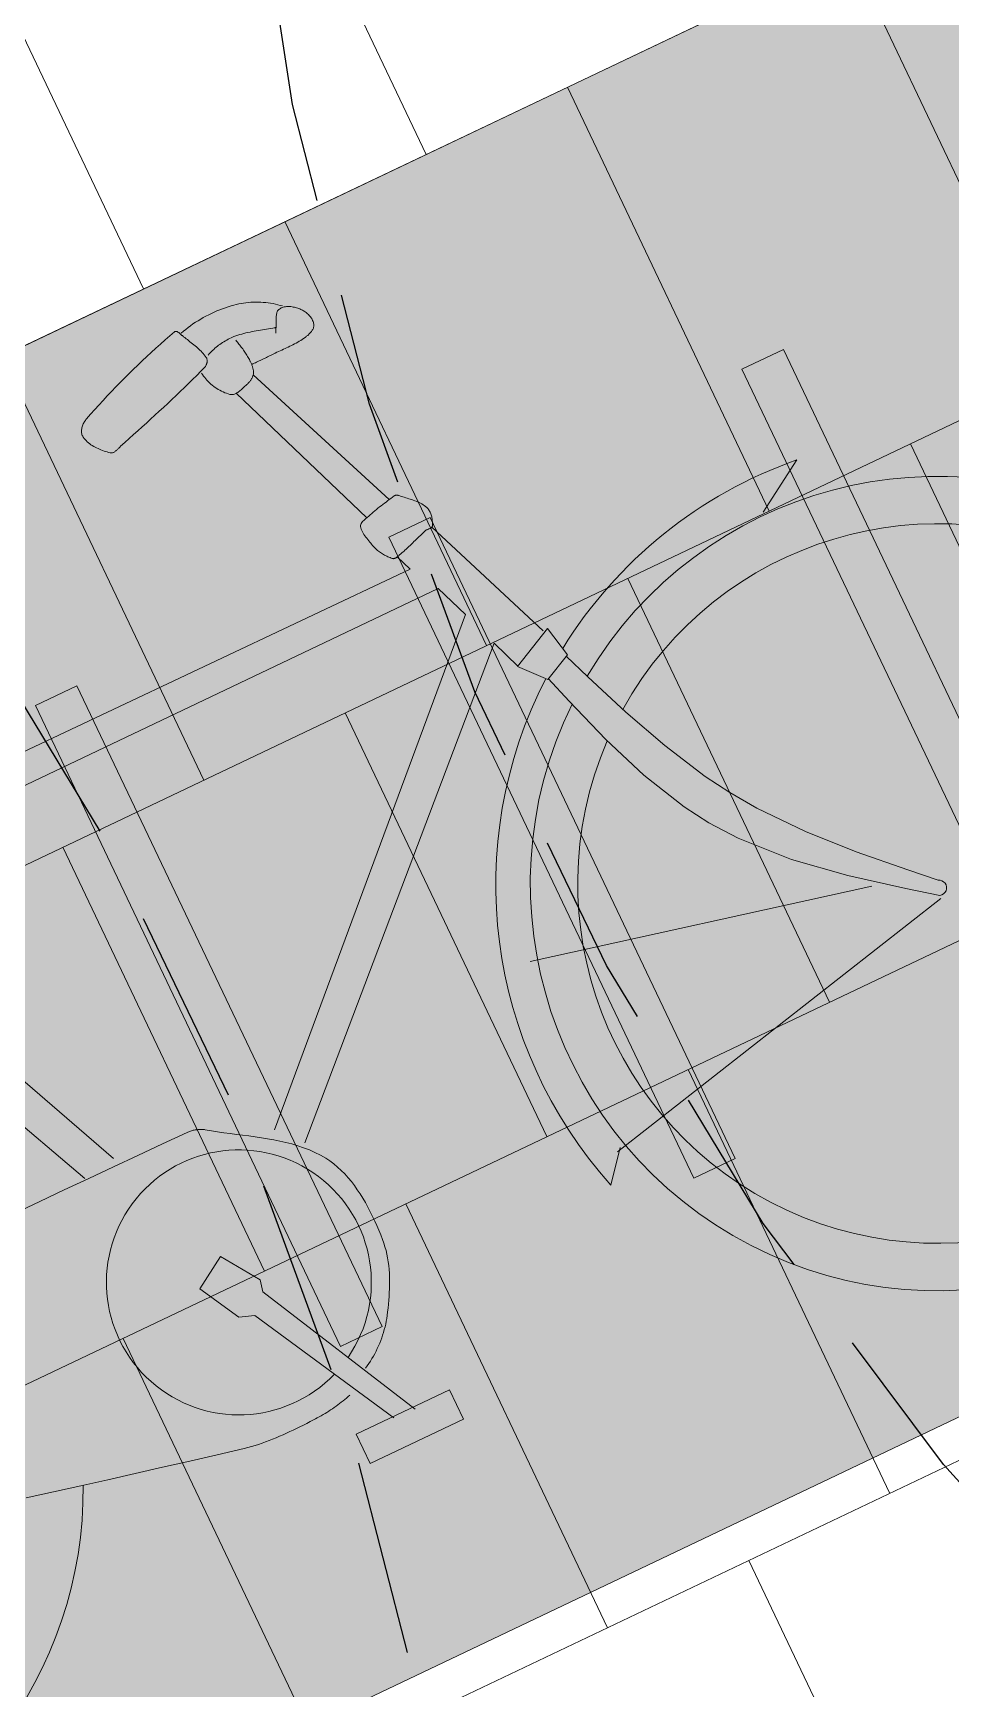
# Model space of a CAD drawing. Header units: metres. Extents: x 678805 to 1359287, y 2747329 to 5497370.
# Drawn here: x 679687.882 to 679689.055, y 2748696.228 to 2748698.344 of the extents above; entities that cross this region are included whole.
import ezdxf

# ---------------------------------------------------------------- set-up
doc = ezdxf.new("R2010")
doc.units = ezdxf.units.M
doc.linetypes.add('XREF_MON_SFT_TREES$0$HIDDEN', pattern=[0.375, 0.25, -0.125])
for name, color, linetype in [('00_XREF_MON_HSC_PAVEMENT', 7, 'Continuous'), ('00_XREF_TWQ_BUILDINGS', 7, 'Continuous'), ('00_XREF_TWQ_SFT_TREES', 7, 'Continuous'), ('XREF_MON_SFT_TREES$0$SL_TREE_CANOPY', 251, 'XREF_MON_SFT_TREES$0$HIDDEN')]:
    doc.layers.add(name, color=color, linetype=linetype)
doc.layers.add('XREF_MON_HSC_FURNITURE$0$03-PG-CBIncluded', color=8, linetype='Continuous', lineweight=5)
doc.layers.add('XREF_MON_HSC_PAVEMENT$0$02-L-Joints-Paviment_07_Precast Concrete Blocks 60X40', color=7, linetype='Continuous', lineweight=5, true_color=0x999999)
doc.layers.add('XREF_MON_HSC_PAVEMENT$0$03-TR-Pavement_07_Precast Concrete Blocks 60X40', color=7, linetype='Continuous', lineweight=5, true_color=0x999999)
doc.layers.add('XREF_MON_SFT_TREES$0$SL_TREE_ACACIA_NILOTICA', color=7, linetype='Continuous', true_color=0x264d00)
doc.layers.get('XREF_MON_SFT_TREES$0$SL_TREE_ACACIA_NILOTICA').off()

# ---------------------------------------------------------------- blocks, each defined once
blk = doc.blocks.new('XREF_MON_SFT_TREES$0$Acacia_nilotica')
at = {"layer": 'XREF_MON_SFT_TREES$0$SL_TREE_CANOPY', "linetype": 'XREF_MON_SFT_TREES$0$HIDDEN'}
blk.add_circle((0, 0), 4, dxfattribs=at)
blk = doc.blocks.new('XREF_MON_SFT_TREES')
at = {"layer": 'XREF_MON_SFT_TREES$0$SL_TREE_ACACIA_NILOTICA', "rotation": 25.44812939262281}
for p in [(679692.1318, 2748699.059), (679684.4572, 2748695.405)]:
    blk.add_blockref('XREF_MON_SFT_TREES$0$Acacia_nilotica', p, dxfattribs=at)
blk = doc.blocks.new('XREF_MON_HSC_PAVEMENT')
at = {"layer": 'XREF_MON_HSC_PAVEMENT$0$02-L-Joints-Paviment_07_Precast Concrete Blocks 60X40'}
for points in [[(679688.1262, 2748698.7307), (679688.384, 2748698.1889)], [(679687.765, 2748698.5588), (679688.0229, 2748698.017)], [(679688.9258, 2748698.4467), (679689.1837, 2748697.905)], [(679688.5646, 2748698.2749), (679688.8225, 2748697.7331)], [(679688.2035, 2748698.103), (679688.4613, 2748697.5612)], [(679687.8423, 2748697.9311), (679688.1001, 2748697.3893)], [(679689.0031, 2748697.819), (679689.2609, 2748697.2772)], [(679688.6419, 2748697.6471), (679688.8997, 2748697.1054)], [(679688.2807, 2748697.4753), (679688.5385, 2748696.9335)], [(679687.9195, 2748697.3034), (679688.1773, 2748696.7616)], [(679688.7191, 2748697.0194), (679688.9769, 2748696.4776)], [(679688.3579, 2748696.8475), (679688.6157, 2748696.3058)], [(679687.9967, 2748696.6757), (679688.2545, 2748696.1339)], [(679688.7963, 2748696.3917), (679689.0541, 2748695.8499)]]:
    blk.add_lwpolyline(points, dxfattribs=at)
at = {"layer": 'XREF_MON_HSC_PAVEMENT$0$03-TR-Pavement_07_Precast Concrete Blocks 60X40'}
for p, q in [((679664.5672, 2748686.8554), (679732.2686, 2748719.072)), ((679680.5329, 2748692.4594), (679712.2737, 2748707.5637)), ((679685.03, 2748695.9284), (679691.1702, 2748698.8503)), ((679685.2878, 2748695.3866), (679691.428, 2748698.3085))]:
    blk.add_line(p, q, dxfattribs=at)
blk = doc.blocks.new('XREF_MON_HSC_FURNITURE$0$Bicycle rack')
at = {"true_color": 0xfcfcfc}
h = blk.add_hatch(color=7, dxfattribs=at)
h.dxf.hatch_style = 1
h.paths.add_polyline_path([(3659.3427, 29.6215), (3659.3427, 34.4316), (3657.5927, 34.4316), (3657.5927, 29.6215)])
at = {"color": 253}
for p, q in [((3658.1491, 32.8864), (3658.1907, 32.8187)), ((3658.6832, 32.7891), (3658.7116, 32.8184)), ((3658.7036, 32.7767), (3658.7302, 32.8122)), ((3658.7343, 32.8117), (3658.8489, 32.2994)), ((3658.6337, 32.7395), (3658.6832, 32.7891)), ((3658.6567, 32.7168), (3658.7036, 32.7767)), ((3658.5825, 32.6923), (3658.6337, 32.7395)), ((3658.5815, 32.3029), (3658.6822, 32.7388)), ((3658.6072, 32.6607), (3658.6567, 32.7168)), ((3658.5288, 32.649), (3658.5825, 32.6923)), ((3658.5534, 32.6107), (3658.6072, 32.6607)), ((3658.4961, 32.6263), (3658.5288, 32.649)), ((3658.464, 32.6068), (3658.4961, 32.6263)), ((3658.4062, 32.5769), (3658.464, 32.6068)), ((3658.5196, 32.5854), (3658.5534, 32.6107)), ((3658.3462, 32.5504), (3658.4062, 32.5769)), ((3658.4876, 32.5656), (3658.5196, 32.5854)), ((3658.2848, 32.5261), (3658.3462, 32.5504)), ((3658.4288, 32.5365), (3658.4876, 32.5656)), ((3658.3667, 32.5123), (3658.4288, 32.5365)), ((3658.2064, 32.5061), (3658.248, 32.5147)), ((3658.248, 32.5147), (3658.2654, 32.4783)), ((3658.2489, 32.5124), (3658.2848, 32.5261)), ((3658.3025, 32.4911), (3658.3667, 32.5123)), ((3658.0262, 32.4281), (3658.2068, 32.5)), ((3658.2341, 32.4505), (3658.2064, 32.5061)), ((3658.2648, 32.4795), (3658.3025, 32.4911)), ((3657.9847, 32.4217), (3657.9862, 32.4231)), ((3657.9862, 32.4231), (3657.9876, 32.4244)), ((3657.9876, 32.4244), (3657.9891, 32.4258)), ((3657.9891, 32.4258), (3657.9906, 32.427)), ((3657.9906, 32.427), (3657.9922, 32.4282)), ((3657.9922, 32.4282), (3657.9937, 32.4294)), ((3657.9937, 32.4294), (3657.9954, 32.4304)), ((3657.9954, 32.4304), (3657.9971, 32.4314)), ((3657.9971, 32.4314), (3657.9988, 32.4323)), ((3657.9988, 32.4323), (3658.0006, 32.4331)), ((3658.0006, 32.4331), (3658.0017, 32.4336)), ((3658.0017, 32.4336), (3658.0029, 32.4339)), ((3658.0029, 32.4339), (3658.0041, 32.4342)), ((3658.0041, 32.4342), (3658.0053, 32.4344)), ((3658.0053, 32.4344), (3658.0065, 32.4345)), ((3658.0065, 32.4345), (3658.0078, 32.4345)), ((3658.0078, 32.4345), (3658.009, 32.4345)), ((3658.009, 32.4345), (3658.0103, 32.4344)), ((3658.0103, 32.4344), (3658.0116, 32.4342)), ((3658.0116, 32.4342), (3658.0128, 32.434)), ((3658.0128, 32.434), (3658.0141, 32.4338)), ((3658.0141, 32.4338), (3658.0154, 32.4335)), ((3658.0154, 32.4335), (3658.0166, 32.4331)), ((3658.0166, 32.4331), (3658.0179, 32.4327)), ((3658.0179, 32.4327), (3658.0191, 32.4323)), ((3658.0191, 32.4323), (3658.0203, 32.4318)), ((3658.0203, 32.4318), (3658.0215, 32.4313)), ((3658.0215, 32.4313), (3658.0226, 32.4308)), ((3658.0226, 32.4308), (3658.0238, 32.4302)), ((3658.0238, 32.4302), (3658.0249, 32.4297)), ((3658.0249, 32.4297), (3658.0253, 32.4294)), ((3658.0253, 32.4294), (3658.0257, 32.4291)), ((3658.0257, 32.4291), (3658.0259, 32.4287)), ((3658.0259, 32.4287), (3658.0262, 32.4283)), ((3658.0262, 32.4283), (3658.0263, 32.4278)), ((3658.0263, 32.4278), (3658.0264, 32.4273)), ((3658.0264, 32.4273), (3658.0265, 32.4268)), ((3658.0265, 32.4239), (3658.0264, 32.4233)), ((3658.0264, 32.4233), (3658.0264, 32.4227)), ((3658.0264, 32.4227), (3658.0264, 32.4221)), ((3658.0264, 32.4221), (3658.0264, 32.4215)), ((3658.0265, 32.4268), (3658.0266, 32.4262)), ((3658.0266, 32.4257), (3658.0265, 32.4251)), ((3658.0265, 32.4251), (3658.0265, 32.4245)), ((3658.0265, 32.4245), (3658.0265, 32.4239)), ((3658.0266, 32.4262), (3658.0266, 32.4257)), ((3658.6666, 31.9434), (3658.1942, 32.4366)), ((3657.7093, 32.401), (3657.7081, 32.4004)), ((3657.7105, 32.4016), (3657.7093, 32.401)), ((3657.7117, 32.4022), (3657.7105, 32.4016)), ((3657.713, 32.4027), (3657.7117, 32.4022)), ((3657.7143, 32.4031), (3657.713, 32.4027)), ((3657.7155, 32.4035), (3657.7143, 32.4031)), ((3657.7168, 32.4038), (3657.7155, 32.4035)), ((3657.7181, 32.404), (3657.7168, 32.4038)), ((3657.7194, 32.4042), (3657.7181, 32.404)), ((3657.7207, 32.4043), (3657.7194, 32.4042)), ((3657.722, 32.4043), (3657.7207, 32.4043)), ((3657.7233, 32.4043), (3657.722, 32.4043)), ((3657.7246, 32.4041), (3657.7233, 32.4043)), ((3657.7258, 32.4039), (3657.7246, 32.4041)), ((3657.727, 32.4036), (3657.7258, 32.4039)), ((3657.728, 32.4033), (3657.727, 32.4036)), ((3657.7289, 32.4028), (3657.728, 32.4033)), ((3657.7297, 32.4023), (3657.7289, 32.4028)), ((3657.7305, 32.4017), (3657.7297, 32.4023)), ((3657.7312, 32.401), (3657.7305, 32.4017)), ((3657.7319, 32.4002), (3657.7312, 32.401)), ((3657.9692, 32.403), (3657.9693, 32.4033)), ((3657.9692, 32.4027), (3657.9692, 32.403)), ((3657.9692, 32.4024), (3657.9692, 32.4027)), ((3657.9693, 32.4021), (3657.9692, 32.4024)), ((3657.9693, 32.4038), (3657.9694, 32.4041)), ((3657.9693, 32.4035), (3657.9693, 32.4038)), ((3657.9693, 32.4033), (3657.9693, 32.4035)), ((3657.9693, 32.4019), (3657.9693, 32.4021)), ((3657.9698, 32.3993), (3657.9693, 32.4019)), ((3657.9694, 32.4041), (3657.9695, 32.4044)), ((3657.9695, 32.4044), (3657.9696, 32.4047)), ((3657.9696, 32.4047), (3657.9697, 32.4049)), ((3657.9697, 32.4049), (3657.9698, 32.4052)), ((3657.9698, 32.4052), (3657.9699, 32.4055)), ((3657.9699, 32.4055), (3657.97, 32.4057)), ((3657.97, 32.4057), (3657.9702, 32.406)), ((3657.9702, 32.406), (3657.9703, 32.4062)), ((3657.9703, 32.4062), (3657.9705, 32.4064)), ((3657.9705, 32.4064), (3657.9707, 32.4067)), ((3657.9707, 32.4067), (3657.9709, 32.4069)), ((3657.9709, 32.4069), (3657.971, 32.4071)), ((3657.971, 32.4071), (3657.9724, 32.4085)), ((3657.9724, 32.4085), (3657.9738, 32.4099)), ((3657.9738, 32.4099), (3657.9752, 32.4114)), ((3657.9752, 32.4114), (3657.9765, 32.4129)), ((3657.9765, 32.4129), (3657.9779, 32.4143)), ((3657.9779, 32.4143), (3657.9792, 32.4158)), ((3657.9792, 32.4158), (3657.9806, 32.4173)), ((3657.9806, 32.4173), (3657.982, 32.4188)), ((3657.982, 32.4188), (3657.9833, 32.4202)), ((3657.9833, 32.4202), (3657.9847, 32.4217)), ((3658.0264, 32.4215), (3658.0264, 32.4209)), ((3658.0264, 32.4209), (3658.0264, 32.4203)), ((3658.0264, 32.4203), (3658.0265, 32.4198)), ((3658.0265, 32.4198), (3658.0266, 32.4192)), ((3658.0266, 32.4192), (3658.0273, 32.417)), ((3658.0273, 32.417), (3658.0279, 32.4149)), ((3658.0279, 32.4149), (3658.0286, 32.4127)), ((3658.0286, 32.4127), (3658.0293, 32.4105)), ((3658.0293, 32.4105), (3658.03, 32.4084)), ((3658.03, 32.4084), (3658.0308, 32.4062)), ((3658.0308, 32.4062), (3658.0315, 32.404)), ((3658.0315, 32.404), (3658.0322, 32.4019)), ((3658.0322, 32.4019), (3658.033, 32.3997)), ((3658.1004, 32.4019), (3658.1456, 32.4192)), ((3658.1004, 31.5023), (3658.1004, 32.4019)), ((3658.1456, 32.4192), (3658.6353, 31.9156)), ((3657.6912, 32.3804), (3657.6908, 32.3791)), ((3657.6916, 32.3817), (3657.6912, 32.3804)), ((3657.6922, 32.3831), (3657.6916, 32.3817)), ((3657.6928, 32.3844), (3657.6922, 32.3831)), ((3657.6935, 32.3856), (3657.6928, 32.3844)), ((3657.6942, 32.3869), (3657.6935, 32.3856)), ((3657.695, 32.3881), (3657.6942, 32.3869)), ((3657.6959, 32.3893), (3657.695, 32.3881)), ((3657.6968, 32.3905), (3657.6959, 32.3893)), ((3657.6977, 32.3916), (3657.6968, 32.3905)), ((3657.6987, 32.3927), (3657.6977, 32.3916)), ((3657.6997, 32.3938), (3657.6987, 32.3927)), ((3657.7007, 32.3948), (3657.6997, 32.3938)), ((3657.7017, 32.3957), (3657.7007, 32.3948)), ((3657.7027, 32.3967), (3657.7017, 32.3957)), ((3657.7037, 32.3975), (3657.7027, 32.3967)), ((3657.7048, 32.3983), (3657.7037, 32.3975)), ((3657.7058, 32.399), (3657.7048, 32.3983)), ((3657.7069, 32.3997), (3657.7058, 32.399)), ((3657.7081, 32.4004), (3657.7069, 32.3997)), ((3657.7325, 32.3994), (3657.7319, 32.4002)), ((3657.7331, 32.3986), (3657.7325, 32.3994)), ((3657.7337, 32.3976), (3657.7331, 32.3986)), ((3657.7342, 32.3967), (3657.7337, 32.3976)), ((3657.7347, 32.3957), (3657.7342, 32.3967)), ((3657.7351, 32.3947), (3657.7347, 32.3957)), ((3657.7355, 32.3936), (3657.7351, 32.3947)), ((3657.7359, 32.3925), (3657.7355, 32.3936)), ((3657.7362, 32.3915), (3657.7359, 32.3925)), ((3657.7365, 32.3904), (3657.7362, 32.3915)), ((3657.7368, 32.3893), (3657.7365, 32.3904)), ((3657.737, 32.3883), (3657.7368, 32.3893)), ((3657.7373, 32.3872), (3657.737, 32.3883)), ((3657.7375, 32.3862), (3657.7373, 32.3872)), ((3657.7379, 32.384), (3657.7375, 32.3862)), ((3657.7382, 32.3818), (3657.7379, 32.384)), ((3657.7385, 32.3796), (3657.7382, 32.3818)), ((3657.7387, 32.3773), (3657.7385, 32.3796)), ((3657.7523, 32.3057), (3657.9707, 32.3944)), ((3657.9703, 32.3968), (3657.9698, 32.3993)), ((3657.9708, 32.3942), (3657.9703, 32.3968)), ((3657.9713, 32.3917), (3657.9708, 32.3942)), ((3657.9719, 32.3892), (3657.9713, 32.3917)), ((3657.9724, 32.3866), (3657.9719, 32.3892)), ((3657.973, 32.3841), (3657.9724, 32.3866)), ((3657.9735, 32.3816), (3657.973, 32.3841)), ((3657.9741, 32.3791), (3657.9735, 32.3816)), ((3658.033, 32.3997), (3658.0337, 32.3976)), ((3658.0337, 32.3976), (3658.0345, 32.3954)), ((3658.0345, 32.3954), (3658.0352, 32.3933)), ((3658.0352, 32.3933), (3658.0359, 32.3911)), ((3658.0359, 32.3911), (3658.0366, 32.3889)), ((3658.0366, 32.3889), (3658.0373, 32.3868)), ((3658.0373, 32.3868), (3658.038, 32.3846)), ((3658.038, 32.3846), (3658.0387, 32.3824)), ((3658.0387, 32.3824), (3658.0393, 32.3802)), ((3658.0393, 32.3802), (3658.0399, 32.378)), ((3658.0415, 32.372), (3658.0627, 32.3802)), ((3658.0627, 32.3802), (3658.06, 31.5049)), ((3657.6741, 32.3573), (3657.6757, 32.36)), ((3657.6757, 32.36), (3657.6774, 32.3627)), ((3657.6774, 32.3627), (3657.6791, 32.3653)), ((3657.6791, 32.3653), (3657.6809, 32.3679)), ((3657.6809, 32.3679), (3657.6828, 32.3704)), ((3657.6828, 32.3704), (3657.6848, 32.3728)), ((3657.6848, 32.3728), (3657.6868, 32.3752)), ((3657.6868, 32.3752), (3657.6888, 32.3776)), ((3657.6904, 32.3764), (3657.6903, 32.375)), ((3657.6903, 32.375), (3657.6904, 32.3737)), ((3657.6906, 32.3777), (3657.6904, 32.3764)), ((3657.6904, 32.3737), (3657.6906, 32.3723)), ((3657.6908, 32.3791), (3657.6906, 32.3777)), ((3657.6906, 32.3723), (3657.6909, 32.3712)), ((3657.6909, 32.3712), (3657.6913, 32.3702)), ((3657.6913, 32.3702), (3657.6918, 32.3692)), ((3657.6918, 32.3692), (3657.6925, 32.3683)), ((3657.6925, 32.3683), (3657.6932, 32.3675)), ((3657.6932, 32.3675), (3657.6941, 32.3668)), ((3657.6941, 32.3668), (3657.695, 32.366)), ((3657.695, 32.366), (3657.696, 32.3654)), ((3657.696, 32.3654), (3657.6971, 32.3647)), ((3657.6971, 32.3647), (3657.6982, 32.3641)), ((3657.6982, 32.3641), (3657.6994, 32.3636)), ((3657.6994, 32.3636), (3657.7005, 32.363)), ((3657.7005, 32.363), (3657.7017, 32.3625)), ((3657.7017, 32.3625), (3657.7029, 32.3619)), ((3657.7029, 32.3619), (3657.7041, 32.3614)), ((3657.7041, 32.3614), (3657.7053, 32.3608)), ((3657.7053, 32.3608), (3657.7065, 32.3603)), ((3657.7065, 32.3603), (3657.7076, 32.3597)), ((3657.7076, 32.3597), (3657.7087, 32.3591)), ((3657.7087, 32.3591), (3657.7097, 32.3585)), ((3657.7097, 32.3585), (3657.71, 32.3582)), ((3657.7389, 32.3751), (3657.7387, 32.3773)), ((3657.739, 32.3728), (3657.7389, 32.3751)), ((3657.7392, 32.3706), (3657.739, 32.3728)), ((3657.7392, 32.3683), (3657.7392, 32.3706)), ((3657.7393, 32.366), (3657.7392, 32.3683)), ((3657.7393, 32.3638), (3657.7393, 32.366)), ((3657.7393, 32.3615), (3657.7393, 32.3638)), ((3657.7393, 32.3592), (3657.7393, 32.3615)), ((3657.7393, 32.357), (3657.7393, 32.3592)), ((3657.7641, 32.276), (3657.9795, 32.3584)), ((3657.9747, 32.3765), (3657.9741, 32.3791)), ((3657.9754, 32.374), (3657.9747, 32.3765)), ((3657.976, 32.3715), (3657.9754, 32.374)), ((3657.9766, 32.369), (3657.976, 32.3715)), ((3657.9773, 32.3665), (3657.9766, 32.369)), ((3657.9779, 32.364), (3657.9773, 32.3665)), ((3657.9786, 32.3615), (3657.9779, 32.364)), ((3657.9793, 32.359), (3657.9786, 32.3615)), ((3657.98, 32.3565), (3657.9793, 32.359)), ((3658.0323, 32.3584), (3658.0311, 32.3575)), ((3658.0336, 32.3593), (3658.0323, 32.3584)), ((3658.0348, 32.3603), (3658.0336, 32.3593)), ((3658.036, 32.3612), (3658.0348, 32.3603)), ((3658.0372, 32.3623), (3658.036, 32.3612)), ((3658.0383, 32.3633), (3658.0372, 32.3623)), ((3658.0394, 32.3643), (3658.0383, 32.3633)), ((3658.0405, 32.3654), (3658.0394, 32.3643)), ((3658.0399, 32.378), (3658.0405, 32.3758)), ((3658.0405, 32.3758), (3658.0406, 32.3753)), ((3658.0408, 32.3658), (3658.0405, 32.3654)), ((3658.0406, 32.3753), (3658.0408, 32.3748)), ((3658.0408, 32.3748), (3658.0409, 32.3742)), ((3658.0411, 32.3662), (3658.0408, 32.3658)), ((3658.0409, 32.3742), (3658.0411, 32.3737)), ((3658.0411, 32.3737), (3658.0412, 32.3731)), ((3658.0414, 32.3666), (3658.0411, 32.3662)), ((3658.0412, 32.3731), (3658.0414, 32.3725)), ((3658.0414, 32.3725), (3658.0415, 32.372)), ((3658.0415, 32.3671), (3658.0414, 32.3666)), ((3658.0415, 32.372), (3658.0416, 32.3714)), ((3658.0417, 32.3676), (3658.0415, 32.3671)), ((3658.0416, 32.3714), (3658.0417, 32.3708)), ((3658.0417, 32.3708), (3658.0418, 32.3703)), ((3658.0418, 32.3681), (3658.0417, 32.3676)), ((3658.0418, 32.3703), (3658.0418, 32.3697)), ((3658.0418, 32.3697), (3658.0418, 32.3692)), ((3658.0418, 32.3692), (3658.0418, 32.3686)), ((3658.0418, 32.3686), (3658.0418, 32.3681)), ((3657.665, 32.3371), (3657.6661, 32.3401)), ((3657.6661, 32.3401), (3657.6672, 32.343)), ((3657.6672, 32.343), (3657.6684, 32.346)), ((3657.6684, 32.346), (3657.6697, 32.3488)), ((3657.6697, 32.3488), (3657.6711, 32.3517)), ((3657.6711, 32.3517), (3657.6725, 32.3545)), ((3657.6725, 32.3545), (3657.6741, 32.3573)), ((3657.7038, 32.336), (3657.7046, 32.3386)), ((3657.7046, 32.3386), (3657.7053, 32.3412)), ((3657.7053, 32.3412), (3657.7061, 32.3438)), ((3657.7061, 32.3438), (3657.7069, 32.3464)), ((3657.7069, 32.3464), (3657.7076, 32.3489)), ((3657.7076, 32.3489), (3657.7083, 32.3515)), ((3657.7083, 32.3515), (3657.709, 32.3541)), ((3657.709, 32.3541), (3657.7097, 32.3567)), ((3657.7097, 32.3567), (3657.7098, 32.3572)), ((3657.7098, 32.3572), (3657.71, 32.3578)), ((3657.71, 32.3582), (3657.7103, 32.358)), ((3657.71, 32.3578), (3657.7101, 32.3582)), ((3657.7103, 32.358), (3657.7107, 32.3578)), ((3657.7107, 32.3578), (3657.711, 32.3576)), ((3657.711, 32.3576), (3657.7113, 32.3574)), ((3657.7113, 32.3574), (3657.7117, 32.3572)), ((3657.7117, 32.3572), (3657.712, 32.357)), ((3657.712, 32.357), (3657.7124, 32.3569)), ((3657.7124, 32.3569), (3657.7127, 32.3567)), ((3657.7127, 32.3567), (3657.713, 32.3565)), ((3657.713, 32.3565), (3657.7134, 32.3563)), ((3657.7134, 32.3563), (3657.7137, 32.3562)), ((3657.7137, 32.3562), (3657.7141, 32.356)), ((3657.7141, 32.356), (3657.7145, 32.3558)), ((3657.7145, 32.3558), (3657.7148, 32.3557)), ((3657.7148, 32.3557), (3657.7152, 32.3555)), ((3657.7152, 32.3555), (3657.7155, 32.3554)), ((3657.7155, 32.3554), (3657.7159, 32.3552)), ((3657.7159, 32.3552), (3657.7163, 32.3551)), ((3657.7163, 32.3551), (3657.7166, 32.355)), ((3657.7392, 32.3547), (3657.7393, 32.357)), ((3657.7392, 32.3524), (3657.7392, 32.3547)), ((3657.7392, 32.3501), (3657.7392, 32.3524)), ((3657.7392, 32.3479), (3657.7392, 32.3501)), ((3657.7392, 32.3456), (3657.7392, 32.3479)), ((3657.7392, 32.3433), (3657.7392, 32.3456)), ((3657.7392, 32.3411), (3657.7392, 32.3433)), ((3657.7392, 32.3393), (3657.7392, 32.3411)), ((3657.7393, 32.3376), (3657.7392, 32.3393)), ((3657.7393, 32.3359), (3657.7393, 32.3376)), ((3657.9807, 32.354), (3657.98, 32.3565)), ((3657.9815, 32.3515), (3657.9807, 32.354)), ((3657.9821, 32.35), (3657.9815, 32.3515)), ((3657.9829, 32.3488), (3657.9821, 32.35)), ((3657.9839, 32.3478), (3657.9829, 32.3488)), ((3657.9851, 32.347), (3657.9839, 32.3478)), ((3657.9864, 32.3464), (3657.9851, 32.347)), ((3657.9879, 32.346), (3657.9864, 32.3464)), ((3657.9896, 32.3457), (3657.9879, 32.346)), ((3657.9913, 32.3456), (3657.9896, 32.3457)), ((3657.9932, 32.3456), (3657.9913, 32.3456)), ((3657.9951, 32.3457), (3657.9932, 32.3456)), ((3657.9971, 32.3459), (3657.9951, 32.3457)), ((3657.9991, 32.3462), (3657.9971, 32.3459)), ((3658.0012, 32.3466), (3657.9991, 32.3462)), ((3658.0032, 32.347), (3658.0012, 32.3466)), ((3658.0052, 32.3475), (3658.0032, 32.347)), ((3658.0072, 32.348), (3658.0052, 32.3475)), ((3658.0092, 32.3484), (3658.0072, 32.348)), ((3658.011, 32.3489), (3658.0092, 32.3484)), ((3658.0128, 32.3494), (3658.011, 32.3489)), ((3658.0145, 32.3498), (3658.0128, 32.3494)), ((3658.0159, 32.3501), (3658.0145, 32.3498)), ((3658.0174, 32.3506), (3658.0159, 32.3501)), ((3658.0188, 32.3511), (3658.0174, 32.3506)), ((3658.0203, 32.3516), (3658.0188, 32.3511)), ((3658.0217, 32.3522), (3658.0203, 32.3516)), ((3658.0231, 32.3528), (3658.0217, 32.3522)), ((3658.0245, 32.3535), (3658.0231, 32.3528)), ((3658.0258, 32.3542), (3658.0245, 32.3535)), ((3658.0272, 32.355), (3658.0258, 32.3542)), ((3658.0285, 32.3558), (3658.0272, 32.355)), ((3658.0298, 32.3566), (3658.0285, 32.3558)), ((3658.0311, 32.3575), (3658.0298, 32.3566)), ((3657.6598, 32.3144), (3657.6604, 32.3182)), ((3657.6604, 32.3182), (3657.6611, 32.322)), ((3657.6611, 32.322), (3657.6617, 32.325)), ((3657.6617, 32.325), (3657.6624, 32.3281)), ((3657.6624, 32.3281), (3657.6632, 32.3311)), ((3657.6632, 32.3311), (3657.664, 32.3341)), ((3657.664, 32.3341), (3657.665, 32.3371)), ((3657.6988, 32.3152), (3657.6992, 32.3178)), ((3657.6992, 32.3178), (3657.6998, 32.3205)), ((3657.6998, 32.3205), (3657.7004, 32.3231)), ((3657.7004, 32.3231), (3657.701, 32.3257)), ((3657.701, 32.3257), (3657.7017, 32.3283)), ((3657.7017, 32.3283), (3657.7024, 32.3309)), ((3657.7024, 32.3309), (3657.7031, 32.3334)), ((3657.7031, 32.3334), (3657.7038, 32.336)), ((3657.7393, 32.3341), (3657.7393, 32.3359)), ((3657.7393, 32.3324), (3657.7393, 32.3341)), ((3657.7394, 32.3307), (3657.7393, 32.3324)), ((3657.7393, 32.315), (3657.7394, 32.3168)), ((3657.7394, 32.3289), (3657.7394, 32.3307)), ((3657.7394, 32.3272), (3657.7394, 32.3289)), ((3657.7394, 32.3255), (3657.7394, 32.3272)), ((3657.7394, 32.3237), (3657.7394, 32.3255)), ((3657.7394, 32.322), (3657.7394, 32.3237)), ((3657.7394, 32.3202), (3657.7394, 32.322)), ((3657.7394, 32.3185), (3657.7394, 32.3202)), ((3657.7394, 32.3168), (3657.7394, 32.3185)), ((3657.6583, 32.2952), (3657.6585, 32.2991)), ((3657.6583, 32.2913), (3657.6583, 32.2952)), ((3657.6585, 32.2991), (3657.6587, 32.3029)), ((3657.6587, 32.3029), (3657.659, 32.3068)), ((3657.659, 32.3068), (3657.6594, 32.3106)), ((3657.6594, 32.3106), (3657.6598, 32.3144)), ((3657.6974, 32.3026), (3657.6975, 32.3046)), ((3657.6974, 32.3006), (3657.6974, 32.3026)), ((3657.6974, 32.2985), (3657.6974, 32.3006)), ((3657.6974, 32.2965), (3657.6974, 32.2985)), ((3657.6975, 32.2944), (3657.6974, 32.2965)), ((3657.6975, 32.3046), (3657.6977, 32.3073)), ((3657.6977, 32.3073), (3657.698, 32.3099)), ((3657.698, 32.3099), (3657.6983, 32.3126)), ((3657.6983, 32.3126), (3657.6988, 32.3152)), ((3657.7043, 32.3051), (3657.7027, 32.3046)), ((3657.7058, 32.3055), (3657.7043, 32.3051)), ((3657.7073, 32.3059), (3657.7058, 32.3055)), ((3657.7089, 32.3063), (3657.7073, 32.3059)), ((3657.7104, 32.3067), (3657.7089, 32.3063)), ((3657.7119, 32.307), (3657.7104, 32.3067)), ((3657.7135, 32.3074), (3657.7119, 32.307)), ((3657.7151, 32.3077), (3657.7135, 32.3074)), ((3657.7166, 32.308), (3657.7151, 32.3077)), ((3657.7182, 32.3082), (3657.7166, 32.308)), ((3657.7198, 32.3085), (3657.7182, 32.3082)), ((3657.7213, 32.3087), (3657.7198, 32.3085)), ((3657.7229, 32.3089), (3657.7213, 32.3087)), ((3657.7245, 32.3091), (3657.7229, 32.3089)), ((3657.7261, 32.3093), (3657.7245, 32.3091)), ((3657.7277, 32.3094), (3657.7261, 32.3093)), ((3657.7292, 32.3096), (3657.7277, 32.3094)), ((3657.7308, 32.3097), (3657.7292, 32.3096)), ((3657.7324, 32.3098), (3657.7308, 32.3097)), ((3657.734, 32.3098), (3657.7324, 32.3098)), ((3657.7349, 32.3099), (3657.734, 32.3098)), ((3657.7358, 32.3099), (3657.7349, 32.3099)), ((3657.7367, 32.3099), (3657.7358, 32.3099)), ((3657.7376, 32.3099), (3657.7367, 32.3099)), ((3657.7385, 32.3098), (3657.7376, 32.3099)), ((3657.7394, 32.3098), (3657.7385, 32.3098)), ((3657.7393, 32.3133), (3657.7393, 32.315)), ((3657.7393, 32.3116), (3657.7393, 32.3133)), ((3657.7393, 32.3098), (3657.7393, 32.3116)), ((3657.7393, 32.3098), (3657.7393, 32.3098)), ((3657.7403, 32.3097), (3657.7394, 32.3098)), ((3657.7412, 32.3096), (3657.7403, 32.3097)), ((3657.7421, 32.3095), (3657.7412, 32.3096)), ((3657.743, 32.3094), (3657.7421, 32.3095)), ((3657.7439, 32.3092), (3657.743, 32.3094)), ((3657.7448, 32.309), (3657.7439, 32.3092)), ((3657.7457, 32.3088), (3657.7448, 32.309)), ((3657.7466, 32.3086), (3657.7457, 32.3088)), ((3657.7474, 32.3083), (3657.7466, 32.3086)), ((3657.7482, 32.308), (3657.7474, 32.3083)), ((3657.749, 32.3076), (3657.7482, 32.308)), ((3657.7498, 32.3073), (3657.749, 32.3076)), ((3657.7506, 32.3068), (3657.7498, 32.3073)), ((3657.7514, 32.3064), (3657.7506, 32.3068)), ((3657.752, 32.3059), (3657.7514, 32.3064)), ((3657.7527, 32.3054), (3657.752, 32.3059)), ((3657.7533, 32.3048), (3657.7527, 32.3054)), ((3657.7539, 32.3042), (3657.7533, 32.3048)), ((3657.7544, 32.3036), (3657.7539, 32.3042)), ((3657.755, 32.303), (3657.7544, 32.3036)), ((3657.7555, 32.3024), (3657.755, 32.303)), ((3657.756, 32.3017), (3657.7555, 32.3024)), ((3657.7564, 32.301), (3657.756, 32.3017)), ((3657.7569, 32.3002), (3657.7564, 32.301)), ((3657.7573, 32.2995), (3657.7569, 32.3002)), ((3657.7577, 32.2988), (3657.7573, 32.2995)), ((3657.758, 32.298), (3657.7577, 32.2988)), ((3657.7584, 32.2972), (3657.758, 32.298)), ((3657.7587, 32.2964), (3657.7584, 32.2972)), ((3657.759, 32.2956), (3657.7587, 32.2964)), ((3657.7593, 32.2948), (3657.759, 32.2956)), ((3657.7596, 32.294), (3657.7593, 32.2948)), ((3658.8837, 32.2734), (3658.8454, 32.3046)), ((3657.6583, 32.2875), (3657.6583, 32.2913)), ((3657.6585, 32.2836), (3657.6583, 32.2875)), ((3657.6587, 32.2797), (3657.6585, 32.2836)), ((3657.659, 32.2759), (3657.6587, 32.2797)), ((3657.6594, 32.272), (3657.659, 32.2759)), ((3657.6977, 32.2924), (3657.6975, 32.2944)), ((3657.6979, 32.2903), (3657.6977, 32.2924)), ((3657.6981, 32.2883), (3657.6979, 32.2903)), ((3657.6984, 32.2863), (3657.6981, 32.2883)), ((3657.6987, 32.2842), (3657.6984, 32.2863)), ((3657.6991, 32.2822), (3657.6987, 32.2842)), ((3657.6995, 32.2802), (3657.6991, 32.2822)), ((3657.7, 32.2782), (3657.6995, 32.2802)), ((3657.7005, 32.2762), (3657.7, 32.2782)), ((3657.7011, 32.2743), (3657.7005, 32.2762)), ((3657.7016, 32.2723), (3657.7011, 32.2743)), ((3657.7598, 32.2933), (3657.7596, 32.294)), ((3657.76, 32.2925), (3657.7598, 32.2933)), ((3657.7604, 32.2913), (3657.76, 32.2925)), ((3657.7608, 32.29), (3657.7604, 32.2913)), ((3657.7611, 32.2888), (3657.7608, 32.29)), ((3657.7615, 32.2875), (3657.7611, 32.2888)), ((3657.762, 32.2862), (3657.7615, 32.2875)), ((3657.7624, 32.2849), (3657.762, 32.2862)), ((3657.7627, 32.2836), (3657.7624, 32.2849)), ((3657.7631, 32.2823), (3657.7627, 32.2836)), ((3657.7634, 32.281), (3657.7631, 32.2823)), ((3657.7637, 32.2797), (3657.7634, 32.281)), ((3657.7639, 32.2784), (3657.7637, 32.2797)), ((3657.7641, 32.2771), (3657.7639, 32.2784)), ((3657.764, 32.2735), (3657.7641, 32.2747)), ((3657.7641, 32.2759), (3657.7641, 32.2771)), ((3657.7641, 32.2747), (3657.7641, 32.2759)), ((3657.6599, 32.2682), (3657.6594, 32.272)), ((3657.6604, 32.2643), (3657.6599, 32.2682)), ((3657.6611, 32.2605), (3657.6604, 32.2643)), ((3657.6618, 32.2568), (3657.6611, 32.2605)), ((3657.6626, 32.253), (3657.6618, 32.2568)), ((3657.6635, 32.2493), (3657.6626, 32.253)), ((3657.6829, 32.253), (3657.681, 32.252)), ((3657.6848, 32.2538), (3657.6829, 32.253)), ((3657.6867, 32.2547), (3657.6848, 32.2538)), ((3657.6886, 32.2556), (3657.6867, 32.2547)), ((3657.6905, 32.2564), (3657.6886, 32.2556)), ((3657.6924, 32.2571), (3657.6905, 32.2564)), ((3657.6943, 32.2579), (3657.6924, 32.2571)), ((3657.6963, 32.2586), (3657.6943, 32.2579)), ((3657.6982, 32.2592), (3657.6963, 32.2586)), ((3657.7002, 32.2598), (3657.6982, 32.2592)), ((3657.7022, 32.2603), (3657.7002, 32.2598)), ((3657.7023, 32.2704), (3657.7016, 32.2723)), ((3657.7042, 32.2608), (3657.7022, 32.2603)), ((3657.703, 32.2684), (3657.7023, 32.2704)), ((3657.7037, 32.2666), (3657.703, 32.2684)), ((3657.7045, 32.2647), (3657.7037, 32.2666)), ((3657.7062, 32.2612), (3657.7042, 32.2608)), ((3657.7068, 32.2613), (3657.7062, 32.2612)), ((3657.7075, 32.2613), (3657.7068, 32.2613)), ((3657.7081, 32.2612), (3657.7075, 32.2613)), ((3657.7087, 32.2611), (3657.7081, 32.2612)), ((3657.7094, 32.261), (3657.7087, 32.2611)), ((3657.71, 32.2608), (3657.7094, 32.261)), ((3657.7106, 32.2605), (3657.71, 32.2608)), ((3657.7112, 32.2602), (3657.7106, 32.2605)), ((3657.7118, 32.2599), (3657.7112, 32.2602)), ((3657.7124, 32.2595), (3657.7118, 32.2599)), ((3657.713, 32.259), (3657.7124, 32.2595)), ((3657.7135, 32.2586), (3657.713, 32.259)), ((3657.714, 32.2581), (3657.7135, 32.2586)), ((3657.7145, 32.2576), (3657.714, 32.2581)), ((3657.715, 32.2571), (3657.7145, 32.2576)), ((3657.7154, 32.2565), (3657.715, 32.2571)), ((3657.7158, 32.256), (3657.7154, 32.2565)), ((3657.7161, 32.2554), (3657.7158, 32.256)), ((3657.7164, 32.2548), (3657.7161, 32.2554)), ((3657.7166, 32.2543), (3657.7164, 32.2548)), ((3657.7192, 32.2473), (3657.7166, 32.2543)), ((3657.7396, 32.2519), (3657.7417, 32.2529)), ((3657.7417, 32.2529), (3657.7438, 32.254)), ((3657.7438, 32.254), (3657.7458, 32.2551)), ((3657.7458, 32.2551), (3657.7478, 32.2563)), ((3657.7478, 32.2563), (3657.7498, 32.2575)), ((3657.7498, 32.2575), (3657.7517, 32.2589)), ((3657.7517, 32.2589), (3657.7535, 32.2602)), ((3657.7535, 32.2602), (3657.7553, 32.2617)), ((3657.7553, 32.2617), (3657.7571, 32.2632)), ((3657.7571, 32.2632), (3657.7587, 32.2648)), ((3657.7587, 32.2648), (3657.7603, 32.2665)), ((3657.7603, 32.2665), (3657.7618, 32.2681)), ((3657.7618, 32.2681), (3657.7625, 32.2691)), ((3657.7625, 32.2691), (3657.7631, 32.2701)), ((3657.7631, 32.2701), (3657.7635, 32.2712)), ((3657.7635, 32.2712), (3657.7638, 32.2723)), ((3657.7638, 32.2723), (3657.764, 32.2735)), ((3657.6593, 32.2401), (3657.6592, 32.2396)), ((3657.6592, 32.2396), (3657.6592, 32.2391)), ((3657.6592, 32.2391), (3657.6593, 32.2386)), ((3657.6595, 32.2406), (3657.6593, 32.2401)), ((3657.6593, 32.2386), (3657.6614, 32.231)), ((3657.6598, 32.241), (3657.6595, 32.2406)), ((3657.6601, 32.2414), (3657.6598, 32.241)), ((3657.6605, 32.2418), (3657.6601, 32.2414)), ((3657.661, 32.2422), (3657.6605, 32.2418)), ((3657.6615, 32.2425), (3657.661, 32.2422)), ((3657.662, 32.2428), (3657.6615, 32.2425)), ((3657.6626, 32.2432), (3657.662, 32.2428)), ((3657.6632, 32.2435), (3657.6626, 32.2432)), ((3657.6638, 32.2438), (3657.6632, 32.2435)), ((3657.6645, 32.2456), (3657.6635, 32.2493)), ((3657.6645, 32.244), (3657.6638, 32.2438)), ((3657.6651, 32.2443), (3657.6645, 32.244)), ((3657.6657, 32.2446), (3657.6651, 32.2443)), ((3657.6663, 32.2448), (3657.6657, 32.2446)), ((3657.6669, 32.2451), (3657.6663, 32.2448)), ((3657.6675, 32.2453), (3657.6669, 32.2451)), ((3657.668, 32.2456), (3657.6675, 32.2453)), ((3657.6699, 32.2465), (3657.668, 32.2456)), ((3657.6717, 32.2474), (3657.6699, 32.2465)), ((3657.6736, 32.2483), (3657.6717, 32.2474)), ((3657.6754, 32.2493), (3657.6736, 32.2483)), ((3657.6773, 32.2502), (3657.6754, 32.2493)), ((3657.6792, 32.2511), (3657.6773, 32.2502)), ((3657.681, 32.252), (3657.6792, 32.2511)), ((3657.7217, 32.2404), (3657.7192, 32.2473)), ((3657.7242, 32.2334), (3657.7217, 32.2404)), ((3657.7218, 32.2473), (3657.7241, 32.2476)), ((3657.7241, 32.2476), (3657.7263, 32.2479)), ((3657.7266, 32.2265), (3657.7242, 32.2334)), ((3657.7263, 32.2479), (3657.7286, 32.2484)), ((3657.7286, 32.2484), (3657.7308, 32.2489)), ((3657.7308, 32.2489), (3657.733, 32.2495)), ((3657.733, 32.2495), (3657.7352, 32.2503)), ((3657.7352, 32.2503), (3657.7374, 32.2511)), ((3657.7374, 32.2511), (3657.7396, 32.2519)), ((3657.6614, 32.231), (3657.6635, 32.2234)), ((3657.6635, 32.2234), (3657.6657, 32.2158)), ((3657.6657, 32.2158), (3657.6679, 32.2082)), ((3657.729, 32.2195), (3657.7266, 32.2265)), ((3657.7314, 32.2125), (3657.729, 32.2195)), ((3657.7337, 32.2054), (3657.7314, 32.2125)), ((3657.6679, 32.2082), (3657.6702, 32.2006)), ((3657.6702, 32.2006), (3657.6726, 32.193)), ((3657.6726, 32.193), (3657.675, 32.1855)), ((3657.7359, 32.1984), (3657.7337, 32.2054)), ((3657.7382, 32.1914), (3657.7359, 32.1984)), ((3657.7404, 32.1843), (3657.7382, 32.1914)), ((3657.675, 32.1855), (3657.6774, 32.178)), ((3657.6774, 32.178), (3657.68, 32.1705)), ((3657.68, 32.1705), (3657.6825, 32.163)), ((3657.7426, 32.1773), (3657.7404, 32.1843)), ((3657.7448, 32.1702), (3657.7426, 32.1773)), ((3657.7469, 32.1631), (3657.7448, 32.1702)), ((3657.6825, 32.163), (3657.6852, 32.1555)), ((3657.6852, 32.1555), (3657.6879, 32.148)), ((3657.6879, 32.148), (3657.6906, 32.1406)), ((3657.7491, 32.1561), (3657.7469, 32.1631)), ((3657.7512, 32.149), (3657.7491, 32.1561)), ((3657.7533, 32.1419), (3657.7512, 32.149)), ((3657.6906, 32.1406), (3657.6934, 32.1332)), ((3657.6934, 32.1332), (3657.6963, 32.1258)), ((3657.6963, 32.1258), (3657.6992, 32.1185)), ((3657.7554, 32.1348), (3657.7533, 32.1419)), ((3657.7575, 32.1277), (3657.7554, 32.1348)), ((3657.7597, 32.1207), (3657.7575, 32.1277)), ((3657.6992, 32.1185), (3657.7022, 32.1111)), ((3657.7022, 32.1111), (3657.7052, 32.1038)), ((3657.7618, 32.1136), (3657.7597, 32.1207)), ((3657.762, 32.1128), (3657.7618, 32.1136)), ((3657.7623, 32.112), (3657.762, 32.1128)), ((3657.7626, 32.1112), (3657.7623, 32.112)), ((3657.7629, 32.1104), (3657.7626, 32.1112)), ((3657.7632, 32.1096), (3657.7629, 32.1104)), ((3657.7634, 32.1088), (3657.7632, 32.1096)), ((3657.7637, 32.1079), (3657.7634, 32.1088)), ((3657.764, 32.1071), (3657.7637, 32.1079)), ((3657.7642, 32.1062), (3657.764, 32.1071)), ((3657.7645, 32.1054), (3657.7642, 32.1062)), ((3657.7646, 32.1046), (3657.7645, 32.1054)), ((3657.7648, 32.1038), (3657.7646, 32.1046)), ((3657.7052, 32.1038), (3657.7083, 32.0965)), ((3657.7083, 32.0965), (3657.7114, 32.0893)), ((3657.7114, 32.0893), (3657.7119, 32.0882)), ((3657.7119, 32.0882), (3657.7125, 32.0871)), ((3657.7125, 32.0871), (3657.7132, 32.086)), ((3657.7132, 32.086), (3657.7139, 32.0849)), ((3657.7139, 32.0849), (3657.7146, 32.0839)), ((3657.7146, 32.0839), (3657.7155, 32.0828)), ((3657.7471, 32.0824), (3657.7488, 32.0836)), ((3657.7488, 32.0836), (3657.7504, 32.0849)), ((3657.7504, 32.0849), (3657.752, 32.0862)), ((3657.752, 32.0862), (3657.7536, 32.0875)), ((3657.7536, 32.0875), (3657.7552, 32.0889)), ((3657.7552, 32.0889), (3657.7566, 32.0904)), ((3657.7566, 32.0904), (3657.7581, 32.0919)), ((3657.7581, 32.0919), (3657.7595, 32.0934)), ((3657.7595, 32.0934), (3657.7609, 32.0949)), ((3657.7609, 32.0949), (3657.7622, 32.0964)), ((3657.7622, 32.0964), (3657.7635, 32.098)), ((3657.7635, 32.098), (3657.764, 32.0986)), ((3657.764, 32.0986), (3657.7643, 32.0992)), ((3657.7643, 32.0992), (3657.7646, 32.0999)), ((3657.7646, 32.0999), (3657.7648, 32.1007)), ((3657.7649, 32.103), (3657.7648, 32.1038)), ((3657.7648, 32.1007), (3657.7649, 32.1014)), ((3657.7649, 32.1022), (3657.7649, 32.103)), ((3657.7649, 32.1014), (3657.7649, 32.1022)), ((3657.7155, 32.0828), (3657.7163, 32.0818)), ((3657.7163, 32.0818), (3657.7173, 32.0809)), ((3657.7173, 32.0809), (3657.7182, 32.08)), ((3657.7182, 32.08), (3657.7192, 32.0791)), ((3657.7192, 32.0791), (3657.7203, 32.0783)), ((3657.7203, 32.0783), (3657.7213, 32.0776)), ((3657.7213, 32.0776), (3657.7224, 32.077)), ((3657.7224, 32.077), (3657.7236, 32.0764)), ((3657.7236, 32.0764), (3657.7247, 32.076)), ((3657.7247, 32.076), (3657.7259, 32.0756)), ((3657.7259, 32.0756), (3657.727, 32.0754)), ((3657.727, 32.0754), (3657.7282, 32.0753)), ((3657.7282, 32.0753), (3657.7294, 32.0753)), ((3657.7294, 32.0753), (3657.7305, 32.0754)), ((3657.7305, 32.0754), (3657.7325, 32.0758)), ((3657.7325, 32.0758), (3657.7344, 32.0763)), ((3657.7344, 32.0763), (3657.7363, 32.0769)), ((3657.7363, 32.0769), (3657.7382, 32.0776)), ((3657.7382, 32.0776), (3657.74, 32.0784)), ((3657.74, 32.0784), (3657.7418, 32.0793)), ((3657.7418, 32.0793), (3657.7436, 32.0802)), ((3657.7436, 32.0802), (3657.7454, 32.0813)), ((3657.7454, 32.0813), (3657.7471, 32.0824)), ((3658.7433, 31.9771), (3658.7497, 31.9782)), ((3658.7497, 31.9782), (3658.7561, 31.9792)), ((3658.7561, 31.9792), (3658.7626, 31.9799)), ((3658.7626, 31.9799), (3658.7691, 31.9804)), ((3658.7691, 31.9804), (3658.7757, 31.9808)), ((3658.7757, 31.9808), (3658.7823, 31.981)), ((3658.7823, 31.981), (3658.7888, 31.9811)), ((3658.7888, 31.9811), (3658.7954, 31.9811)), ((3658.7954, 31.9811), (3658.8019, 31.9809)), ((3658.8019, 31.9809), (3658.8083, 31.9806)), ((3658.8083, 31.9806), (3658.8148, 31.9803)), ((3658.8148, 31.9803), (3658.8211, 31.9799)), ((3658.8211, 31.9799), (3658.826, 31.9794)), ((3658.826, 31.9794), (3658.8308, 31.9787)), ((3658.8308, 31.9787), (3658.8356, 31.9779)), ((3658.8356, 31.9779), (3658.8403, 31.9769)), ((3658.6896, 31.9546), (3658.6961, 31.959)), ((3658.6961, 31.959), (3658.7015, 31.9623)), ((3658.7015, 31.9623), (3658.7071, 31.9652)), ((3658.7071, 31.9652), (3658.7128, 31.9679)), ((3658.7128, 31.9679), (3658.7187, 31.9703)), ((3658.7187, 31.9703), (3658.7247, 31.9724)), ((3658.7247, 31.9724), (3658.7308, 31.9742)), ((3658.7308, 31.9742), (3658.737, 31.9758)), ((3658.737, 31.9758), (3658.7433, 31.9771)), ((3658.8403, 31.9769), (3658.8451, 31.9757)), ((3658.8451, 31.9757), (3658.8498, 31.9743)), ((3658.8498, 31.9743), (3658.8544, 31.9728)), ((3658.8544, 31.9728), (3658.8591, 31.9711)), ((3658.8591, 31.9711), (3658.8637, 31.9693)), ((3658.8637, 31.9693), (3658.8682, 31.9674)), ((3658.8682, 31.9674), (3658.8727, 31.9653)), ((3658.8727, 31.9653), (3658.8772, 31.9632)), ((3658.8772, 31.9632), (3658.8817, 31.961)), ((3658.8817, 31.961), (3658.886, 31.9586)), ((3658.886, 31.9586), (3658.8904, 31.9562)), ((3659.0313, 31.9747), (3659.0729, 31.9747)), ((3659.0313, 31.8427), (3659.0313, 31.9747)), ((3659.0729, 31.9747), (3659.0729, 31.8427)), ((3658.6663, 31.9337), (3658.6718, 31.9393)), ((3658.6718, 31.9393), (3658.6774, 31.9447)), ((3658.6774, 31.9447), (3658.6834, 31.9498)), ((3658.6834, 31.9498), (3658.6896, 31.9546)), ((3658.8904, 31.9562), (3658.8947, 31.9538)), ((3658.8947, 31.9538), (3658.899, 31.9512)), ((3658.899, 31.9512), (3658.9032, 31.9487)), ((3658.9032, 31.9487), (3658.9073, 31.946)), ((3658.9073, 31.946), (3658.9114, 31.9434)), ((3658.9114, 31.9434), (3658.9145, 31.9414)), ((3658.9145, 31.9414), (3658.9174, 31.9393)), ((3658.9174, 31.9393), (3658.9203, 31.9371)), ((3658.9203, 31.9371), (3658.9232, 31.9348)), ((3658.6462, 31.9092), (3658.651, 31.9156)), ((3658.651, 31.9156), (3658.6559, 31.9218)), ((3658.6559, 31.9218), (3658.661, 31.9279)), ((3658.661, 31.9279), (3658.6663, 31.9337)), ((3658.8159, 31.8131), (3659.0347, 31.9243)), ((3658.9232, 31.9348), (3658.926, 31.9324)), ((3658.926, 31.9324), (3658.9288, 31.93)), ((3658.9288, 31.93), (3658.9315, 31.9275)), ((3658.9315, 31.9275), (3658.9341, 31.9249)), ((3658.9341, 31.9249), (3658.9367, 31.9223)), ((3658.9367, 31.9223), (3658.9392, 31.9196)), ((3658.9392, 31.9196), (3658.9416, 31.9168)), ((3658.9416, 31.9168), (3658.944, 31.914)), ((3658.944, 31.914), (3658.9463, 31.9111)), ((3658.6326, 31.8893), (3658.637, 31.896)), ((3658.637, 31.896), (3658.6416, 31.9027)), ((3658.6416, 31.9027), (3658.6462, 31.9092)), ((3659.033, 31.8948), (3658.8385, 31.7906)), ((3658.9463, 31.9111), (3658.9485, 31.9082)), ((3658.9485, 31.9082), (3658.9507, 31.9052)), ((3658.9507, 31.9052), (3658.9527, 31.9022)), ((3658.9527, 31.9022), (3658.9547, 31.8991)), ((3658.9547, 31.8991), (3658.9566, 31.8959)), ((3658.9566, 31.8959), (3658.9584, 31.8928)), ((3658.9584, 31.8928), (3658.9601, 31.8896)), ((3658.6194, 31.869), (3658.6238, 31.8758)), ((3658.6238, 31.8758), (3658.6281, 31.8826)), ((3658.6281, 31.8826), (3658.6326, 31.8893)), ((3658.6062, 31.8488), (3658.6106, 31.8554)), ((3658.6106, 31.8554), (3658.615, 31.8622)), ((3658.615, 31.8622), (3658.6194, 31.869)), ((3658.9826, 31.8566), (3658.9834, 31.8539)), ((3658.9834, 31.8539), (3658.9842, 31.8511)), ((3658.9842, 31.8511), (3658.9849, 31.8484)), ((3658.5931, 31.8284), (3658.5936, 31.8295)), ((3658.5936, 31.8295), (3658.5941, 31.8306)), ((3658.5941, 31.8306), (3658.5946, 31.8317)), ((3658.5946, 31.8317), (3658.5952, 31.8327)), ((3658.5952, 31.8327), (3658.5958, 31.8338)), ((3658.5958, 31.8338), (3658.5964, 31.8348)), ((3658.5964, 31.8348), (3658.5971, 31.8357)), ((3658.5971, 31.8357), (3658.6017, 31.8422)), ((3658.6017, 31.8422), (3658.6062, 31.8488)), ((3658.9849, 31.8484), (3658.9855, 31.8457)), ((3658.9855, 31.8457), (3658.9862, 31.8429)), ((3658.9862, 31.8429), (3658.9868, 31.8402)), ((3658.9868, 31.8402), (3658.9873, 31.8374)), ((3658.9873, 31.8374), (3658.9879, 31.8346)), ((3658.9879, 31.8346), (3658.9884, 31.8318)), ((3658.9884, 31.8318), (3658.9888, 31.8291)), ((3659.0729, 31.8427), (3659.0313, 31.8427)), ((3658.5898, 31.7785), (3658.5902, 31.8131)), ((3658.5902, 31.8155), (3658.5903, 31.8167)), ((3658.5902, 31.8143), (3658.5902, 31.8155)), ((3658.5902, 31.8131), (3658.5902, 31.8143)), ((3658.5903, 31.8167), (3658.5905, 31.8179)), ((3658.5905, 31.8179), (3658.5906, 31.8191)), ((3658.5906, 31.8191), (3658.5908, 31.8203)), ((3658.5908, 31.8203), (3658.591, 31.8215)), ((3658.591, 31.8215), (3658.5913, 31.8227)), ((3658.5913, 31.8227), (3658.5916, 31.8238)), ((3658.5916, 31.8238), (3658.5919, 31.825)), ((3658.5919, 31.825), (3658.5923, 31.8261)), ((3658.5923, 31.8261), (3658.5927, 31.8273)), ((3658.5927, 31.8273), (3658.5931, 31.8284)), ((3658.7517, 31.7836), (3658.8003, 31.8166)), ((3658.8003, 31.8166), (3658.8159, 31.8131)), ((3658.9888, 31.8291), (3658.9892, 31.8263)), ((3658.9892, 31.8263), (3658.9896, 31.8235)), ((3658.9896, 31.8235), (3658.99, 31.8207)), ((3658.99, 31.8207), (3658.9903, 31.8179)), ((3658.9903, 31.8179), (3658.9905, 31.8151)), ((3658.9905, 31.8151), (3658.9908, 31.8122)), ((3658.9908, 31.8122), (3658.991, 31.8094)), ((3658.991, 31.8094), (3658.9911, 31.8066)), ((3658.8385, 31.7906), (3658.8316, 31.7715)), ((3658.9911, 31.8066), (3658.9912, 31.8038)), ((3658.9912, 31.8038), (3658.9913, 31.801)), ((3658.9913, 31.801), (3658.9914, 31.7962)), ((3658.9914, 31.7962), (3658.9915, 31.7914)), ((3658.9915, 31.7914), (3658.9916, 31.7866)), ((3658.5896, 31.7439), (3658.5898, 31.7785)), ((3658.7777, 31.7419), (3658.7517, 31.7836)), ((3658.8316, 31.7715), (3658.7777, 31.7419)), ((3658.9916, 31.7866), (3658.9917, 31.7818)), ((3658.9917, 31.7818), (3658.9918, 31.777)), ((3658.9918, 31.777), (3658.9918, 31.7722)), ((3658.9918, 31.7722), (3658.9918, 31.7674)), ((3658.9918, 31.7674), (3658.9918, 31.7626)), ((3658.9913, 31.7482), (3658.9911, 31.7434)), ((3658.9915, 31.753), (3658.9913, 31.7482)), ((3658.9917, 31.7578), (3658.9915, 31.753)), ((3658.9918, 31.7626), (3658.9917, 31.7578)), ((3658.5893, 31.7092), (3658.5896, 31.7439)), ((3658.9893, 31.7243), (3658.9887, 31.7196)), ((3658.9899, 31.7291), (3658.9893, 31.7243)), ((3658.9904, 31.7338), (3658.9899, 31.7291)), ((3658.9908, 31.7386), (3658.9904, 31.7338)), ((3658.9911, 31.7434), (3658.9908, 31.7386)), ((3658.5797, 31.7142), (3658.1004, 31.5023)), ((3658.5891, 31.6746), (3658.5893, 31.7092)), ((3658.9861, 31.7055), (3658.9785, 31.6706)), ((3658.9871, 31.7102), (3658.9861, 31.7055)), ((3658.9879, 31.7149), (3658.9871, 31.7102)), ((3658.9887, 31.7196), (3658.9879, 31.7149)), ((3658.5871, 31.6699), (3658.12, 31.458)), ((3658.5889, 31.6399), (3658.5891, 31.6746)), ((3658.9785, 31.6706), (3658.9708, 31.6357)), ((3658.5887, 31.6053), (3658.5889, 31.6399)), ((3658.9708, 31.6357), (3658.963, 31.6008)), ((3658.5886, 31.5706), (3658.5887, 31.6053)), ((3658.963, 31.6008), (3658.9552, 31.566)), ((3658.9552, 31.566), (3658.9473, 31.5311)), ((3658.9473, 31.5311), (3658.9394, 31.4963)), ((3658.9394, 31.4963), (3658.9313, 31.4615)), ((3658.9313, 31.4615), (3658.9232, 31.4267))]:
    blk.add_line(p, q, dxfattribs=at)
for p, q in [((3658.2654, 32.4783), (3658.2341, 32.4505)), ((3658.1942, 32.4366), (3658.2346, 32.4514))]:
    blk.add_line(p, q)
for points in [[(3659.3427, 29.6215), (3659.3427, 34.4316), (3657.5927, 34.4316), (3657.5927, 29.6215)], [(3658.0141, 32.8729), (3658.0141, 32.9316), (3658.9213, 32.9316), (3658.9213, 32.8729)], [(3658.0141, 32.3729), (3658.0141, 32.4316), (3658.9213, 32.4316), (3658.9213, 32.3729)], [(3658.0141, 31.8729), (3658.0141, 31.9316), (3658.9213, 31.9316), (3658.9213, 31.8729)]]:
    blk.add_lwpolyline(points, close=True)
for centre, radius, start, end in [((3658.7152, 32.816), 0.5204, 218.4008, 213.9272), ((3658.7152, 32.816), 0.4598, 221.1773, 215.587), ((3658.721, 32.825), 0.5752, 173.8778, 212.896), ((3658.7209, 32.8153), 0.0098, 341.5653, 161.5653), ((3658.721, 32.825), 0.5752, 217.2789, 286.4312), ((3658.7916, 31.7906), 0.1693, 30.0139, 20.6649), ((3658.7187, 31.023), 0.5254, 197.6007, 65.0744)]:
    blk.add_arc(centre, radius, start, end, dxfattribs=at)
blk = doc.blocks.new('XREF_MON_HSC_FURNITURE')
at = {"layer": 'XREF_MON_HSC_FURNITURE$0$03-PG-CBIncluded', "rotation": 295.4637871496494}
blk.add_blockref('XREF_MON_HSC_FURNITURE$0$Bicycle rack', (678086.3795, 2751986.4455), dxfattribs=at)

msp = doc.modelspace()

# ---------------------------------------------------------------- block references
at = {"layer": '00_XREF_MON_HSC_PAVEMENT'}
msp.add_blockref('XREF_MON_HSC_PAVEMENT', (0, 0), dxfattribs=at)
at = {"layer": '00_XREF_TWQ_BUILDINGS'}
msp.add_blockref('XREF_MON_HSC_FURNITURE', (0, 0), dxfattribs=at)
at = {"layer": '00_XREF_TWQ_SFT_TREES'}
msp.add_blockref('XREF_MON_SFT_TREES', (0, 0), dxfattribs=at)

doc.saveas('drawing.dxf')
